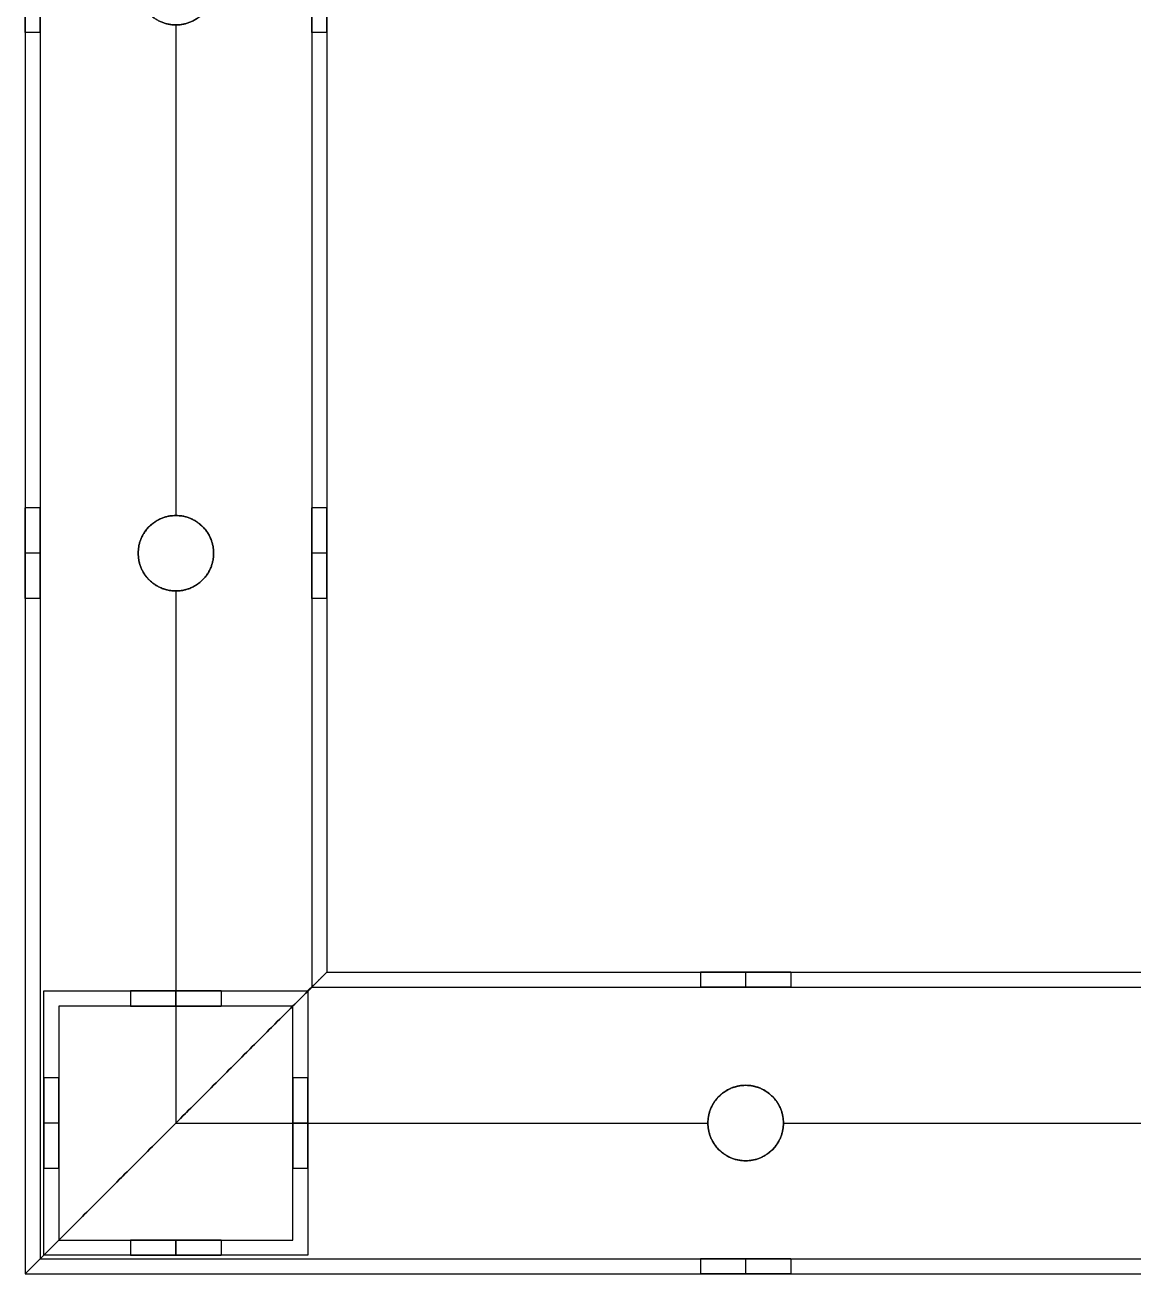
# Model space of a CAD drawing. Header units: millimetres. Extents: x 1279 to 9834, y -699 to 998.
# Drawn here: x 8518.4 to 8665.2, y -604.7 to -439.2 of the extents above; entities that cross this region are included whole.
import ezdxf

# ---------------------------------------------------------------- set-up
doc = ezdxf.new("R2010")
doc.units = ezdxf.units.MM
doc.header["$MEASUREMENT"] = 0
doc.layers.add('staal', color=7, linetype='Continuous', true_color=0x4c4c4c)

msp = doc.modelspace()

# ---------------------------------------------------------------- linework, layer by layer
at = {"layer": 'staal'}
for p, q in [((8520.39, -440.15, 2333.36), (8518.39, -440.15, 2333.36)), ((8558.39, -440.15, 2333.36), (8556.39, -440.15, 2333.36)), ((8520.39, -503.15, 2333.36), (8518.39, -503.15, 2333.36)), ((8538.39, -504.15, 2351.36), (8538.39, -504.15, 2353.36)), ((8538.39, -504.15, 2313.36), (8538.39, -504.15, 2315.36)), ((8558.39, -503.15, 2333.36), (8556.39, -503.15, 2333.36)), ((8520.39, -509.15, 2327.36), (8518.39, -509.15, 2327.36)), ((8520.39, -509.15, 2339.36), (8518.39, -509.15, 2339.36)), ((8533.39, -509.15, 2351.36), (8533.39, -509.15, 2353.36)), ((8533.39, -509.15, 2313.36), (8533.39, -509.15, 2315.36)), ((8543.39, -509.15, 2313.36), (8543.39, -509.15, 2315.36)), ((8543.39, -509.15, 2351.36), (8543.39, -509.15, 2353.36)), ((8558.39, -509.15, 2327.36), (8556.39, -509.15, 2327.36)), ((8558.39, -509.15, 2339.36), (8556.39, -509.15, 2339.36)), ((8538.39, -514.15, 2351.36), (8538.39, -514.15, 2353.36)), ((8538.39, -514.15, 2313.36), (8538.39, -514.15, 2315.36)), ((8520.39, -515.15, 2333.36), (8518.39, -515.15, 2333.36)), ((8558.39, -515.15, 2333.36), (8556.39, -515.15, 2333.36)), ((8518.39, -604.65, 2313.36), (8558.39, -564.65, 2313.36)), ((8558.39, -564.65, 2338.36), (8556.39, -566.65, 2338.36)), ((8607.89, -564.65, 2333.36), (8607.89, -566.65, 2333.36)), ((8613.89, -564.65, 2339.36), (8613.89, -566.65, 2339.36)), ((8613.89, -564.65, 2327.36), (8613.89, -566.65, 2327.36)), ((8619.89, -564.65, 2333.36), (8619.89, -566.65, 2333.36)), ((8532.39, -567.15, 2922.04), (8532.39, -569.15, 2922.04)), ((8532.39, -567.15, 2847.04), (8532.39, -569.15, 2847.04)), ((8532.39, -567.15, 1471.99), (8532.39, -569.15, 1471.99)), ((8532.39, -567.15, 1546.99), (8532.39, -569.15, 1546.99)), ((8538.39, -569.15, 2791.54), (8538.39, -567.15, 2791.54)), ((8538.39, -569.15, 2959.54), (8538.39, -567.15, 2959.54)), ((8538.39, -567.15, 2928.04), (8538.39, -569.15, 2928.04)), ((8538.39, -567.15, 2916.04), (8538.39, -569.15, 2916.04)), ((8538.39, -567.15, 2853.04), (8538.39, -569.15, 2853.04)), ((8538.39, -567.15, 2841.04), (8538.39, -569.15, 2841.04)), ((8538.39, -569.15, 1602.49), (8538.39, -567.15, 1602.49)), ((8538.39, -569.15, 1434.49), (8538.39, -567.15, 1434.49)), ((8538.39, -567.15, 1465.99), (8538.39, -569.15, 1465.99)), ((8538.39, -567.15, 1477.99), (8538.39, -569.15, 1477.99)), ((8538.39, -567.15, 1540.99), (8538.39, -569.15, 1540.99)), ((8538.39, -567.15, 1552.99), (8538.39, -569.15, 1552.99)), ((8544.39, -567.15, 2922.04), (8544.39, -569.15, 2922.04)), ((8544.39, -567.15, 2847.04), (8544.39, -569.15, 2847.04)), ((8544.39, -567.15, 1471.99), (8544.39, -569.15, 1471.99)), ((8544.39, -567.15, 1546.99), (8544.39, -569.15, 1546.99)), ((8522.89, -578.65, 2847.04), (8520.89, -578.65, 2847.04)), ((8522.89, -578.65, 2922.04), (8520.89, -578.65, 2922.04)), ((8522.89, -578.65, 1546.99), (8520.89, -578.65, 1546.99)), ((8522.89, -578.65, 1471.99), (8520.89, -578.65, 1471.99)), ((8555.89, -578.65, 2847.04), (8553.89, -578.65, 2847.04)), ((8555.89, -578.65, 2922.04), (8553.89, -578.65, 2922.04)), ((8555.89, -578.65, 1546.99), (8553.89, -578.65, 1546.99)), ((8555.89, -578.65, 1471.99), (8553.89, -578.65, 1471.99)), ((8613.89, -579.65, 2313.36), (8613.89, -579.65, 2315.36)), ((8613.89, -579.65, 2351.36), (8613.89, -579.65, 2353.36)), ((8522.89, -584.65, 2791.54), (8520.89, -584.65, 2791.54)), ((8522.89, -584.65, 2959.54), (8520.89, -584.65, 2959.54)), ((8522.89, -584.65, 2853.04), (8520.89, -584.65, 2853.04)), ((8522.89, -584.65, 2841.04), (8520.89, -584.65, 2841.04)), ((8522.89, -584.65, 2928.04), (8520.89, -584.65, 2928.04)), ((8522.89, -584.65, 2916.04), (8520.89, -584.65, 2916.04)), ((8522.89, -584.65, 1602.49), (8520.89, -584.65, 1602.49)), ((8522.89, -584.65, 1434.49), (8520.89, -584.65, 1434.49)), ((8522.89, -584.65, 1540.99), (8520.89, -584.65, 1540.99)), ((8522.89, -584.65, 1552.99), (8520.89, -584.65, 1552.99)), ((8522.89, -584.65, 1465.99), (8520.89, -584.65, 1465.99)), ((8522.89, -584.65, 1477.99), (8520.89, -584.65, 1477.99)), ((8555.89, -584.65, 2791.54), (8553.89, -584.65, 2791.54)), ((8555.89, -584.65, 2959.54), (8553.89, -584.65, 2959.54)), ((8555.89, -584.65, 2853.04), (8553.89, -584.65, 2853.04)), ((8555.89, -584.65, 2841.04), (8553.89, -584.65, 2841.04)), ((8555.89, -584.65, 2928.04), (8553.89, -584.65, 2928.04)), ((8555.89, -584.65, 2916.04), (8553.89, -584.65, 2916.04)), ((8555.89, -584.65, 1602.49), (8553.89, -584.65, 1602.49)), ((8555.89, -584.65, 1434.49), (8553.89, -584.65, 1434.49)), ((8555.89, -584.65, 1540.99), (8553.89, -584.65, 1540.99)), ((8555.89, -584.65, 1552.99), (8553.89, -584.65, 1552.99)), ((8555.89, -584.65, 1465.99), (8553.89, -584.65, 1465.99)), ((8555.89, -584.65, 1477.99), (8553.89, -584.65, 1477.99)), ((8608.89, -584.65, 2351.36), (8608.89, -584.65, 2353.36)), ((8608.89, -584.65, 2313.36), (8608.89, -584.65, 2315.36)), ((8618.89, -584.65, 2351.36), (8618.89, -584.65, 2353.36)), ((8618.89, -584.65, 2313.36), (8618.89, -584.65, 2315.36)), ((8522.89, -590.65, 2847.04), (8520.89, -590.65, 2847.04)), ((8522.89, -590.65, 2922.04), (8520.89, -590.65, 2922.04)), ((8522.89, -590.65, 1546.99), (8520.89, -590.65, 1546.99)), ((8522.89, -590.65, 1471.99), (8520.89, -590.65, 1471.99)), ((8555.89, -590.65, 2847.04), (8553.89, -590.65, 2847.04)), ((8555.89, -590.65, 2922.04), (8553.89, -590.65, 2922.04)), ((8555.89, -590.65, 1546.99), (8553.89, -590.65, 1546.99)), ((8555.89, -590.65, 1471.99), (8553.89, -590.65, 1471.99)), ((8613.89, -589.65, 2351.36), (8613.89, -589.65, 2353.36)), ((8613.89, -589.65, 2313.36), (8613.89, -589.65, 2315.36)), ((8532.39, -600.15, 2922.04), (8532.39, -602.15, 2922.04)), ((8532.39, -600.15, 2847.04), (8532.39, -602.15, 2847.04)), ((8532.39, -600.15, 1471.99), (8532.39, -602.15, 1471.99)), ((8532.39, -600.15, 1546.99), (8532.39, -602.15, 1546.99)), ((8538.39, -602.15, 2791.54), (8538.39, -600.15, 2791.54)), ((8538.39, -602.15, 2959.54), (8538.39, -600.15, 2959.54)), ((8538.39, -600.15, 2928.04), (8538.39, -602.15, 2928.04)), ((8538.39, -600.15, 2916.04), (8538.39, -602.15, 2916.04)), ((8538.39, -600.15, 2853.04), (8538.39, -602.15, 2853.04)), ((8538.39, -600.15, 2841.04), (8538.39, -602.15, 2841.04)), ((8538.39, -602.15, 1602.49), (8538.39, -600.15, 1602.49)), ((8538.39, -602.15, 1434.49), (8538.39, -600.15, 1434.49)), ((8538.39, -600.15, 1465.99), (8538.39, -602.15, 1465.99)), ((8538.39, -600.15, 1477.99), (8538.39, -602.15, 1477.99)), ((8538.39, -600.15, 1540.99), (8538.39, -602.15, 1540.99)), ((8538.39, -600.15, 1552.99), (8538.39, -602.15, 1552.99)), ((8544.39, -600.15, 2922.04), (8544.39, -602.15, 2922.04)), ((8544.39, -600.15, 2847.04), (8544.39, -602.15, 2847.04)), ((8544.39, -600.15, 1471.99), (8544.39, -602.15, 1471.99)), ((8544.39, -600.15, 1546.99), (8544.39, -602.15, 1546.99)), ((8520.39, -602.65, 2338.36), (8518.39, -604.65, 2338.36)), ((8607.89, -602.65, 2333.36), (8607.89, -604.65, 2333.36)), ((8613.89, -602.65, 2339.36), (8613.89, -604.65, 2339.36)), ((8613.89, -602.65, 2327.36), (8613.89, -604.65, 2327.36)), ((8619.89, -602.65, 2333.36), (8619.89, -604.65, 2333.36))]:
    msp.add_line(p, q, dxfattribs=at)
for centre in [(8538.39, -509.15, 2313.36), (8538.39, -509.15, 2352.36), (8538.39, -509.15, 2314.36), (8613.89, -584.65, 2313.36), (8613.89, -584.65, 2352.36), (8613.89, -584.65, 2314.36)]:
    msp.add_circle(centre, 5, dxfattribs=at)
for points in [[(8518.39, 711.35, 2313.36), (8518.39, 53.35, 2313.36), (8518.39, -604.65, 2313.36)], [(8518.39, 711.35, 2353.36), (8518.39, 53.35, 2353.36), (8518.39, -604.65, 2353.36)], [(8520.39, 709.35, 2351.36), (8520.39, 53.35, 2351.36), (8520.39, -602.65, 2351.36)], [(8520.39, 709.35, 2315.36), (8520.39, 53.35, 2315.36), (8520.39, -602.65, 2315.36)], [(8556.39, 673.35, 2351.36), (8556.39, 53.35, 2351.36), (8556.39, -566.65, 2351.36)], [(8556.39, 673.35, 2315.36), (8556.39, 53.35, 2315.36), (8556.39, -566.65, 2315.36)], [(8558.39, 671.35, 2313.36), (8558.39, 53.35, 2313.36), (8558.39, -564.65, 2313.36)], [(8558.39, 671.35, 2353.36), (8558.39, 53.35, 2353.36), (8558.39, -564.65, 2353.36)], [(8518.39, -440.15, 2333.36), (8518.39, -471.65, 2333.36), (8518.39, -503.15, 2333.36)], [(8520.39, -440.15, 2333.36), (8520.39, -471.65, 2333.36), (8520.39, -503.15, 2333.36)], [(8538.39, -439.15, 2353.36), (8538.39, -471.65, 2353.36), (8538.39, -504.15, 2353.36)], [(8538.39, -439.15, 2351.36), (8538.39, -471.65, 2351.36), (8538.39, -504.15, 2351.36)], [(8538.39, -439.15, 2315.36), (8538.39, -471.65, 2315.36), (8538.39, -504.15, 2315.36)], [(8538.39, -439.15, 2313.36), (8538.39, -471.65, 2313.36), (8538.39, -504.15, 2313.36)], [(8556.39, -440.15, 2333.36), (8556.39, -471.65, 2333.36), (8556.39, -503.15, 2333.36)], [(8558.39, -440.15, 2333.36), (8558.39, -471.65, 2333.36), (8558.39, -503.15, 2333.36)], [(8538.39, -514.15, 2353.36), (8538.39, -549.4, 2353.36), (8538.39, -584.65, 2353.36)], [(8538.39, -514.15, 2351.36), (8538.39, -549.4, 2351.36), (8538.39, -584.65, 2351.36)], [(8538.39, -514.15, 2315.36), (8538.39, -549.4, 2315.36), (8538.39, -584.65, 2315.36)], [(8538.39, -514.15, 2313.36), (8538.39, -549.4, 2313.36), (8538.39, -584.65, 2313.36)], [(8518.39, -515.15, 2333.36), (8518.39, -559.9, 2333.36), (8518.39, -604.65, 2333.36)], [(8520.39, -515.15, 2333.36), (8520.39, -558.9, 2333.36), (8520.39, -602.65, 2333.36)], [(8556.39, -515.15, 2333.36), (8556.39, -540.9, 2333.36), (8556.39, -566.65, 2333.36)], [(8558.39, -515.15, 2333.36), (8558.39, -539.9, 2333.36), (8558.39, -564.65, 2333.36)], [(8518.39, -604.65, 2353.36), (8538.39, -584.65, 2353.36), (8558.39, -564.65, 2353.36)], [(8518.39, -604.65, 2313.36), (8538.39, -584.65, 2313.36), (8558.39, -564.65, 2313.36)], [(8558.39, -564.65, 2353.36), (8538.39, -584.65, 2353.36), (8518.39, -604.65, 2353.36)], [(8556.39, -566.65, 2338.36), (8557.39, -565.65, 2338.36), (8558.39, -564.65, 2338.36)], [(8558.39, -564.65, 2313.36), (8558.39, -564.65, 2333.36), (8558.39, -564.65, 2353.36)], [(8558.39, -564.65, 2313.36), (8558.39, -564.65, 2333.36), (8558.39, -564.65, 2353.36)], [(8558.39, -564.65, 2313.36), (9176.39, -564.65, 2313.36), (9794.39, -564.65, 2313.36)], [(8558.39, -564.65, 2353.36), (9176.39, -564.65, 2353.36), (9794.39, -564.65, 2353.36)], [(8558.39, -564.65, 2333.36), (8583.14, -564.65, 2333.36), (8607.89, -564.65, 2333.36)], [(8619.89, -564.65, 2333.36), (8651.39, -564.65, 2333.36), (8682.89, -564.65, 2333.36)], [(8556.39, -566.65, 2351.36), (8538.39, -584.65, 2351.36), (8520.39, -602.65, 2351.36)], [(8520.39, -602.65, 2315.36), (8538.39, -584.65, 2315.36), (8556.39, -566.65, 2315.36)], [(8520.39, -602.65, 2351.36), (8538.39, -584.65, 2351.36), (8556.39, -566.65, 2351.36)], [(8556.39, -566.65, 2315.36), (8538.39, -584.65, 2315.36), (8520.39, -602.65, 2315.36)], [(8520.89, -602.15, 2791.54), (8520.89, -584.65, 2791.54), (8520.89, -567.15, 2791.54)], [(8520.89, -567.15, 2791.54), (8520.89, -567.15, 2875.54), (8520.89, -567.15, 2959.54)], [(8520.89, -602.15, 2959.54), (8520.89, -584.65, 2959.54), (8520.89, -567.15, 2959.54)], [(8520.89, -567.15, 2791.54), (8538.39, -567.15, 2791.54), (8555.89, -567.15, 2791.54)], [(8520.89, -567.15, 2959.54), (8538.39, -567.15, 2959.54), (8555.89, -567.15, 2959.54)], [(8520.89, -602.15, 2875.54), (8520.89, -584.65, 2875.54), (8520.89, -567.15, 2875.54)], [(8520.89, -567.15, 2875.54), (8538.39, -567.15, 2875.54), (8555.89, -567.15, 2875.54)], [(8520.89, -602.15, 1602.49), (8520.89, -584.65, 1602.49), (8520.89, -567.15, 1602.49)], [(8520.89, -567.15, 1602.49), (8520.89, -567.15, 1518.49), (8520.89, -567.15, 1434.49)], [(8520.89, -602.15, 1434.49), (8520.89, -584.65, 1434.49), (8520.89, -567.15, 1434.49)], [(8520.89, -567.15, 1602.49), (8538.39, -567.15, 1602.49), (8555.89, -567.15, 1602.49)], [(8520.89, -567.15, 1434.49), (8538.39, -567.15, 1434.49), (8555.89, -567.15, 1434.49)], [(8520.89, -602.15, 1518.49), (8520.89, -584.65, 1518.49), (8520.89, -567.15, 1518.49)], [(8520.89, -567.15, 1518.49), (8538.39, -567.15, 1518.49), (8555.89, -567.15, 1518.49)], [(8538.39, -567.15, 2791.54), (8538.39, -567.15, 2816.29), (8538.39, -567.15, 2841.04)], [(8538.39, -567.15, 2853.04), (8538.39, -567.15, 2884.54), (8538.39, -567.15, 2916.04)], [(8538.39, -567.15, 2928.04), (8538.39, -567.15, 2943.79), (8538.39, -567.15, 2959.54)], [(8538.39, -567.15, 1602.49), (8538.39, -567.15, 1577.74), (8538.39, -567.15, 1552.99)], [(8538.39, -567.15, 1540.99), (8538.39, -567.15, 1509.49), (8538.39, -567.15, 1477.99)], [(8538.39, -567.15, 1465.99), (8538.39, -567.15, 1450.24), (8538.39, -567.15, 1434.49)], [(8555.89, -567.15, 2791.54), (8555.89, -567.15, 2875.54), (8555.89, -567.15, 2959.54)], [(8555.89, -567.15, 2791.54), (8555.89, -584.65, 2791.54), (8555.89, -602.15, 2791.54)], [(8555.89, -567.15, 2959.54), (8555.89, -584.65, 2959.54), (8555.89, -602.15, 2959.54)], [(8555.89, -567.15, 2875.54), (8555.89, -584.65, 2875.54), (8555.89, -602.15, 2875.54)], [(8555.89, -567.15, 1602.49), (8555.89, -567.15, 1518.49), (8555.89, -567.15, 1434.49)], [(8555.89, -567.15, 1602.49), (8555.89, -584.65, 1602.49), (8555.89, -602.15, 1602.49)], [(8555.89, -567.15, 1434.49), (8555.89, -584.65, 1434.49), (8555.89, -602.15, 1434.49)], [(8555.89, -567.15, 1518.49), (8555.89, -584.65, 1518.49), (8555.89, -602.15, 1518.49)], [(8556.39, -566.65, 2315.36), (8556.39, -566.65, 2333.36), (8556.39, -566.65, 2351.36)], [(8556.39, -566.65, 2351.36), (8556.39, -566.65, 2333.36), (8556.39, -566.65, 2315.36)], [(8556.39, -566.65, 2351.36), (9176.39, -566.65, 2351.36), (9796.39, -566.65, 2351.36)], [(8556.39, -566.65, 2315.36), (9176.39, -566.65, 2315.36), (9796.39, -566.65, 2315.36)], [(8556.39, -566.65, 2333.36), (8582.14, -566.65, 2333.36), (8607.89, -566.65, 2333.36)], [(8619.89, -566.65, 2333.36), (8651.39, -566.65, 2333.36), (8682.89, -566.65, 2333.36)], [(8553.89, -569.15, 2791.54), (8538.39, -569.15, 2791.54), (8522.89, -569.15, 2791.54)], [(8522.89, -569.15, 2791.54), (8522.89, -569.15, 2875.54), (8522.89, -569.15, 2959.54)], [(8553.89, -569.15, 2959.54), (8538.39, -569.15, 2959.54), (8522.89, -569.15, 2959.54)], [(8522.89, -569.15, 2791.54), (8522.89, -584.65, 2791.54), (8522.89, -600.15, 2791.54)], [(8522.89, -569.15, 2959.54), (8522.89, -584.65, 2959.54), (8522.89, -600.15, 2959.54)], [(8553.89, -569.15, 2875.54), (8538.39, -569.15, 2875.54), (8522.89, -569.15, 2875.54)], [(8522.89, -569.15, 2875.54), (8522.89, -584.65, 2875.54), (8522.89, -600.15, 2875.54)], [(8553.89, -569.15, 1602.49), (8538.39, -569.15, 1602.49), (8522.89, -569.15, 1602.49)], [(8522.89, -569.15, 1602.49), (8522.89, -569.15, 1518.49), (8522.89, -569.15, 1434.49)], [(8553.89, -569.15, 1434.49), (8538.39, -569.15, 1434.49), (8522.89, -569.15, 1434.49)], [(8522.89, -569.15, 1602.49), (8522.89, -584.65, 1602.49), (8522.89, -600.15, 1602.49)], [(8522.89, -569.15, 1434.49), (8522.89, -584.65, 1434.49), (8522.89, -600.15, 1434.49)], [(8553.89, -569.15, 1518.49), (8538.39, -569.15, 1518.49), (8522.89, -569.15, 1518.49)], [(8522.89, -569.15, 1518.49), (8522.89, -584.65, 1518.49), (8522.89, -600.15, 1518.49)], [(8538.39, -569.15, 2791.54), (8538.39, -569.15, 2816.29), (8538.39, -569.15, 2841.04)], [(8538.39, -569.15, 2853.04), (8538.39, -569.15, 2884.54), (8538.39, -569.15, 2916.04)], [(8538.39, -569.15, 2928.04), (8538.39, -569.15, 2943.79), (8538.39, -569.15, 2959.54)], [(8538.39, -569.15, 1602.49), (8538.39, -569.15, 1577.74), (8538.39, -569.15, 1552.99)], [(8538.39, -569.15, 1540.99), (8538.39, -569.15, 1509.49), (8538.39, -569.15, 1477.99)], [(8538.39, -569.15, 1465.99), (8538.39, -569.15, 1450.24), (8538.39, -569.15, 1434.49)], [(8553.89, -600.15, 2791.54), (8553.89, -584.65, 2791.54), (8553.89, -569.15, 2791.54)], [(8553.89, -569.15, 2791.54), (8553.89, -569.15, 2875.54), (8553.89, -569.15, 2959.54)], [(8553.89, -600.15, 2959.54), (8553.89, -584.65, 2959.54), (8553.89, -569.15, 2959.54)], [(8553.89, -600.15, 2875.54), (8553.89, -584.65, 2875.54), (8553.89, -569.15, 2875.54)], [(8553.89, -600.15, 1602.49), (8553.89, -584.65, 1602.49), (8553.89, -569.15, 1602.49)], [(8553.89, -569.15, 1602.49), (8553.89, -569.15, 1518.49), (8553.89, -569.15, 1434.49)], [(8553.89, -600.15, 1434.49), (8553.89, -584.65, 1434.49), (8553.89, -569.15, 1434.49)], [(8553.89, -600.15, 1518.49), (8553.89, -584.65, 1518.49), (8553.89, -569.15, 1518.49)], [(8520.89, -584.65, 2791.54), (8520.89, -584.65, 2816.29), (8520.89, -584.65, 2841.04)], [(8520.89, -584.65, 2853.04), (8520.89, -584.65, 2884.54), (8520.89, -584.65, 2916.04)], [(8520.89, -584.65, 2928.04), (8520.89, -584.65, 2943.79), (8520.89, -584.65, 2959.54)], [(8520.89, -584.65, 1602.49), (8520.89, -584.65, 1577.74), (8520.89, -584.65, 1552.99)], [(8520.89, -584.65, 1540.99), (8520.89, -584.65, 1509.49), (8520.89, -584.65, 1477.99)], [(8520.89, -584.65, 1465.99), (8520.89, -584.65, 1450.24), (8520.89, -584.65, 1434.49)], [(8522.89, -584.65, 2791.54), (8522.89, -584.65, 2816.29), (8522.89, -584.65, 2841.04)], [(8522.89, -584.65, 2853.04), (8522.89, -584.65, 2884.54), (8522.89, -584.65, 2916.04)], [(8522.89, -584.65, 2928.04), (8522.89, -584.65, 2943.79), (8522.89, -584.65, 2959.54)], [(8522.89, -584.65, 1602.49), (8522.89, -584.65, 1577.74), (8522.89, -584.65, 1552.99)], [(8522.89, -584.65, 1540.99), (8522.89, -584.65, 1509.49), (8522.89, -584.65, 1477.99)], [(8522.89, -584.65, 1465.99), (8522.89, -584.65, 1450.24), (8522.89, -584.65, 1434.49)], [(8538.23, -584.81, 2353.36), (8538.23, -584.81, 2352.36), (8538.23, -584.81, 2351.36)], [(8538.23, -584.81, 2315.36), (8538.23, -584.81, 2314.36), (8538.23, -584.81, 2313.36)], [(8538.39, -584.65, 2353.36), (8573.64, -584.65, 2353.36), (8608.89, -584.65, 2353.36)], [(8538.39, -584.65, 2351.36), (8573.64, -584.65, 2351.36), (8608.89, -584.65, 2351.36)], [(8538.39, -584.65, 2315.36), (8573.64, -584.65, 2315.36), (8608.89, -584.65, 2315.36)], [(8538.39, -584.65, 2313.36), (8573.64, -584.65, 2313.36), (8608.89, -584.65, 2313.36)], [(8538.39, -584.65, 2313.36), (8538.39, -584.65, 2314.36), (8538.39, -584.65, 2315.36)], [(8538.39, -584.65, 2351.36), (8538.39, -584.65, 2352.36), (8538.39, -584.65, 2353.36)], [(8553.89, -584.65, 2791.54), (8553.89, -584.65, 2816.29), (8553.89, -584.65, 2841.04)], [(8553.89, -584.65, 2853.04), (8553.89, -584.65, 2884.54), (8553.89, -584.65, 2916.04)], [(8553.89, -584.65, 2928.04), (8553.89, -584.65, 2943.79), (8553.89, -584.65, 2959.54)], [(8553.89, -584.65, 1602.49), (8553.89, -584.65, 1577.74), (8553.89, -584.65, 1552.99)], [(8553.89, -584.65, 1540.99), (8553.89, -584.65, 1509.49), (8553.89, -584.65, 1477.99)], [(8553.89, -584.65, 1465.99), (8553.89, -584.65, 1450.24), (8553.89, -584.65, 1434.49)], [(8555.89, -584.65, 2791.54), (8555.89, -584.65, 2816.29), (8555.89, -584.65, 2841.04)], [(8555.89, -584.65, 2853.04), (8555.89, -584.65, 2884.54), (8555.89, -584.65, 2916.04)], [(8555.89, -584.65, 2928.04), (8555.89, -584.65, 2943.79), (8555.89, -584.65, 2959.54)], [(8555.89, -584.65, 1602.49), (8555.89, -584.65, 1577.74), (8555.89, -584.65, 1552.99)], [(8555.89, -584.65, 1540.99), (8555.89, -584.65, 1509.49), (8555.89, -584.65, 1477.99)], [(8555.89, -584.65, 1465.99), (8555.89, -584.65, 1450.24), (8555.89, -584.65, 1434.49)], [(8618.89, -584.65, 2353.36), (8651.39, -584.65, 2353.36), (8683.89, -584.65, 2353.36)], [(8618.89, -584.65, 2351.36), (8651.39, -584.65, 2351.36), (8683.89, -584.65, 2351.36)], [(8618.89, -584.65, 2315.36), (8651.39, -584.65, 2315.36), (8683.89, -584.65, 2315.36)], [(8618.89, -584.65, 2313.36), (8651.39, -584.65, 2313.36), (8683.89, -584.65, 2313.36)], [(8522.89, -600.15, 2791.54), (8522.89, -600.15, 2875.54), (8522.89, -600.15, 2959.54)], [(8522.89, -600.15, 2791.54), (8538.39, -600.15, 2791.54), (8553.89, -600.15, 2791.54)], [(8522.89, -600.15, 2959.54), (8538.39, -600.15, 2959.54), (8553.89, -600.15, 2959.54)], [(8522.89, -600.15, 2875.54), (8538.39, -600.15, 2875.54), (8553.89, -600.15, 2875.54)], [(8522.89, -600.15, 1602.49), (8522.89, -600.15, 1518.49), (8522.89, -600.15, 1434.49)], [(8522.89, -600.15, 1602.49), (8538.39, -600.15, 1602.49), (8553.89, -600.15, 1602.49)], [(8522.89, -600.15, 1434.49), (8538.39, -600.15, 1434.49), (8553.89, -600.15, 1434.49)], [(8522.89, -600.15, 1518.49), (8538.39, -600.15, 1518.49), (8553.89, -600.15, 1518.49)], [(8538.39, -600.15, 2791.54), (8538.39, -600.15, 2816.29), (8538.39, -600.15, 2841.04)], [(8538.39, -600.15, 2853.04), (8538.39, -600.15, 2884.54), (8538.39, -600.15, 2916.04)], [(8538.39, -600.15, 2928.04), (8538.39, -600.15, 2943.79), (8538.39, -600.15, 2959.54)], [(8538.39, -600.15, 1602.49), (8538.39, -600.15, 1577.74), (8538.39, -600.15, 1552.99)], [(8538.39, -600.15, 1540.99), (8538.39, -600.15, 1509.49), (8538.39, -600.15, 1477.99)], [(8538.39, -600.15, 1465.99), (8538.39, -600.15, 1450.24), (8538.39, -600.15, 1434.49)], [(8553.89, -600.15, 2791.54), (8553.89, -600.15, 2875.54), (8553.89, -600.15, 2959.54)], [(8553.89, -600.15, 1602.49), (8553.89, -600.15, 1518.49), (8553.89, -600.15, 1434.49)], [(8555.89, -602.15, 2791.54), (8538.39, -602.15, 2791.54), (8520.89, -602.15, 2791.54)], [(8520.89, -602.15, 2791.54), (8520.89, -602.15, 2875.54), (8520.89, -602.15, 2959.54)], [(8555.89, -602.15, 2959.54), (8538.39, -602.15, 2959.54), (8520.89, -602.15, 2959.54)], [(8555.89, -602.15, 2875.54), (8538.39, -602.15, 2875.54), (8520.89, -602.15, 2875.54)], [(8555.89, -602.15, 1602.49), (8538.39, -602.15, 1602.49), (8520.89, -602.15, 1602.49)], [(8520.89, -602.15, 1602.49), (8520.89, -602.15, 1518.49), (8520.89, -602.15, 1434.49)], [(8555.89, -602.15, 1434.49), (8538.39, -602.15, 1434.49), (8520.89, -602.15, 1434.49)], [(8555.89, -602.15, 1518.49), (8538.39, -602.15, 1518.49), (8520.89, -602.15, 1518.49)], [(8538.39, -602.15, 2791.54), (8538.39, -602.15, 2816.29), (8538.39, -602.15, 2841.04)], [(8538.39, -602.15, 2853.04), (8538.39, -602.15, 2884.54), (8538.39, -602.15, 2916.04)], [(8538.39, -602.15, 2928.04), (8538.39, -602.15, 2943.79), (8538.39, -602.15, 2959.54)], [(8538.39, -602.15, 1602.49), (8538.39, -602.15, 1577.74), (8538.39, -602.15, 1552.99)], [(8538.39, -602.15, 1540.99), (8538.39, -602.15, 1509.49), (8538.39, -602.15, 1477.99)], [(8538.39, -602.15, 1465.99), (8538.39, -602.15, 1450.24), (8538.39, -602.15, 1434.49)], [(8555.89, -602.15, 2791.54), (8555.89, -602.15, 2875.54), (8555.89, -602.15, 2959.54)], [(8555.89, -602.15, 1602.49), (8555.89, -602.15, 1518.49), (8555.89, -602.15, 1434.49)], [(8518.39, -604.65, 2338.36), (8519.39, -603.65, 2338.36), (8520.39, -602.65, 2338.36)], [(8520.39, -602.65, 2351.36), (8520.39, -602.65, 2333.36), (8520.39, -602.65, 2315.36)], [(8520.39, -602.65, 2315.36), (8520.39, -602.65, 2333.36), (8520.39, -602.65, 2351.36)], [(8520.39, -602.65, 2351.36), (9176.39, -602.65, 2351.36), (9832.39, -602.65, 2351.36)], [(8520.39, -602.65, 2315.36), (9176.39, -602.65, 2315.36), (9832.39, -602.65, 2315.36)], [(8520.39, -602.65, 2333.36), (8564.14, -602.65, 2333.36), (8607.89, -602.65, 2333.36)], [(8619.89, -602.65, 2333.36), (8651.39, -602.65, 2333.36), (8682.89, -602.65, 2333.36)], [(8518.39, -604.65, 2313.36), (8518.39, -604.65, 2333.36), (8518.39, -604.65, 2353.36)], [(8518.39, -604.65, 2313.36), (9176.39, -604.65, 2313.36), (9834.39, -604.65, 2313.36)], [(8518.39, -604.65, 2353.36), (9176.39, -604.65, 2353.36), (9834.39, -604.65, 2353.36)], [(8518.39, -604.65, 2313.36), (8518.39, -604.65, 2333.36), (8518.39, -604.65, 2353.36)], [(8518.39, -604.65, 2333.36), (8563.14, -604.65, 2333.36), (8607.89, -604.65, 2333.36)], [(8619.89, -604.65, 2333.36), (8651.39, -604.65, 2333.36), (8682.89, -604.65, 2333.36)]]:
    msp.add_open_spline(points, degree=2, dxfattribs=at)
for points, knots in [([(8518.39, -434.15, 2327.36), (8518.39, -428.15, 2327.36), (8518.39, -428.15, 2333.36), (8518.39, -428.15, 2339.36), (8518.39, -434.15, 2339.36), (8518.39, -440.15, 2339.36), (8518.39, -440.15, 2333.36), (8518.39, -440.15, 2327.36), (8518.39, -434.15, 2327.36)], [0, 0, 0, 7.853982, 7.853982, 15.707963, 15.707963, 23.561945, 23.561945, 31.415927, 31.415927, 31.415927]), ([(8520.39, -434.15, 2327.36), (8520.39, -440.15, 2327.36), (8520.39, -440.15, 2333.36), (8520.39, -440.15, 2339.36), (8520.39, -434.15, 2339.36), (8520.39, -428.15, 2339.36), (8520.39, -428.15, 2333.36), (8520.39, -428.15, 2327.36), (8520.39, -434.15, 2327.36)], [-31.415927, -31.415927, -31.415927, -23.561945, -23.561945, -15.707963, -15.707963, -7.853982, -7.853982, 0, 0, 0]), ([(8556.39, -434.15, 2327.36), (8556.39, -428.15, 2327.36), (8556.39, -428.15, 2333.36), (8556.39, -428.15, 2339.36), (8556.39, -434.15, 2339.36), (8556.39, -440.15, 2339.36), (8556.39, -440.15, 2333.36), (8556.39, -440.15, 2327.36), (8556.39, -434.15, 2327.36)], [0, 0, 0, 7.853982, 7.853982, 15.707963, 15.707963, 23.561945, 23.561945, 31.415927, 31.415927, 31.415927]), ([(8558.39, -434.15, 2327.36), (8558.39, -440.15, 2327.36), (8558.39, -440.15, 2333.36), (8558.39, -440.15, 2339.36), (8558.39, -434.15, 2339.36), (8558.39, -428.15, 2339.36), (8558.39, -428.15, 2333.36), (8558.39, -428.15, 2327.36), (8558.39, -434.15, 2327.36)], [-31.415927, -31.415927, -31.415927, -23.561945, -23.561945, -15.707963, -15.707963, -7.853982, -7.853982, 0, 0, 0]), ([(8543.39, -434.15, 2353.36), (8543.39, -439.15, 2353.36), (8538.39, -439.15, 2353.36), (8533.39, -439.15, 2353.36), (8533.39, -434.15, 2353.36), (8533.39, -429.15, 2353.36), (8538.39, -429.15, 2353.36), (8543.39, -429.15, 2353.36), (8543.39, -434.15, 2353.36)], [-31.415927, -31.415927, -31.415927, -23.561945, -23.561945, -15.707963, -15.707963, -7.853982, -7.853982, 0, 0, 0]), ([(8543.39, -434.15, 2351.36), (8543.39, -429.15, 2351.36), (8538.39, -429.15, 2351.36), (8533.39, -429.15, 2351.36), (8533.39, -434.15, 2351.36), (8533.39, -439.15, 2351.36), (8538.39, -439.15, 2351.36), (8543.39, -439.15, 2351.36), (8543.39, -434.15, 2351.36)], [0, 0, 0, 7.853982, 7.853982, 15.707963, 15.707963, 23.561945, 23.561945, 31.415927, 31.415927, 31.415927]), ([(8543.39, -434.15, 2315.36), (8543.39, -439.15, 2315.36), (8538.39, -439.15, 2315.36), (8533.39, -439.15, 2315.36), (8533.39, -434.15, 2315.36), (8533.39, -429.15, 2315.36), (8538.39, -429.15, 2315.36), (8543.39, -429.15, 2315.36), (8543.39, -434.15, 2315.36)], [-31.415927, -31.415927, -31.415927, -23.561945, -23.561945, -15.707963, -15.707963, -7.853982, -7.853982, 0, 0, 0]), ([(8518.39, -509.15, 2327.36), (8518.39, -503.15, 2327.36), (8518.39, -503.15, 2333.36), (8518.39, -503.15, 2339.36), (8518.39, -509.15, 2339.36), (8518.39, -515.15, 2339.36), (8518.39, -515.15, 2333.36), (8518.39, -515.15, 2327.36), (8518.39, -509.15, 2327.36)], [0, 0, 0, 7.853982, 7.853982, 15.707963, 15.707963, 23.561945, 23.561945, 31.415927, 31.415927, 31.415927]), ([(8520.39, -509.15, 2327.36), (8520.39, -515.15, 2327.36), (8520.39, -515.15, 2333.36), (8520.39, -515.15, 2339.36), (8520.39, -509.15, 2339.36), (8520.39, -503.15, 2339.36), (8520.39, -503.15, 2333.36), (8520.39, -503.15, 2327.36), (8520.39, -509.15, 2327.36)], [-31.415927, -31.415927, -31.415927, -23.561945, -23.561945, -15.707963, -15.707963, -7.853982, -7.853982, 0, 0, 0]), ([(8543.39, -509.15, 2353.36), (8543.39, -514.15, 2353.36), (8538.39, -514.15, 2353.36), (8533.39, -514.15, 2353.36), (8533.39, -509.15, 2353.36), (8533.39, -504.15, 2353.36), (8538.39, -504.15, 2353.36), (8543.39, -504.15, 2353.36), (8543.39, -509.15, 2353.36)], [-31.415927, -31.415927, -31.415927, -23.561945, -23.561945, -15.707963, -15.707963, -7.853982, -7.853982, 0, 0, 0]), ([(8543.39, -509.15, 2351.36), (8543.39, -504.15, 2351.36), (8538.39, -504.15, 2351.36), (8533.39, -504.15, 2351.36), (8533.39, -509.15, 2351.36), (8533.39, -514.15, 2351.36), (8538.39, -514.15, 2351.36), (8543.39, -514.15, 2351.36), (8543.39, -509.15, 2351.36)], [0, 0, 0, 7.853982, 7.853982, 15.707963, 15.707963, 23.561945, 23.561945, 31.415927, 31.415927, 31.415927]), ([(8543.39, -509.15, 2315.36), (8543.39, -514.15, 2315.36), (8538.39, -514.15, 2315.36), (8533.39, -514.15, 2315.36), (8533.39, -509.15, 2315.36), (8533.39, -504.15, 2315.36), (8538.39, -504.15, 2315.36), (8543.39, -504.15, 2315.36), (8543.39, -509.15, 2315.36)], [-31.415927, -31.415927, -31.415927, -23.561945, -23.561945, -15.707963, -15.707963, -7.853982, -7.853982, 0, 0, 0]), ([(8556.39, -509.15, 2327.36), (8556.39, -503.15, 2327.36), (8556.39, -503.15, 2333.36), (8556.39, -503.15, 2339.36), (8556.39, -509.15, 2339.36), (8556.39, -515.15, 2339.36), (8556.39, -515.15, 2333.36), (8556.39, -515.15, 2327.36), (8556.39, -509.15, 2327.36)], [0, 0, 0, 7.853982, 7.853982, 15.707963, 15.707963, 23.561945, 23.561945, 31.415927, 31.415927, 31.415927]), ([(8558.39, -509.15, 2327.36), (8558.39, -515.15, 2327.36), (8558.39, -515.15, 2333.36), (8558.39, -515.15, 2339.36), (8558.39, -509.15, 2339.36), (8558.39, -503.15, 2339.36), (8558.39, -503.15, 2333.36), (8558.39, -503.15, 2327.36), (8558.39, -509.15, 2327.36)], [-31.415927, -31.415927, -31.415927, -23.561945, -23.561945, -15.707963, -15.707963, -7.853982, -7.853982, 0, 0, 0]), ([(8613.89, -564.65, 2339.36), (8607.89, -564.65, 2339.36), (8607.89, -564.65, 2333.36), (8607.89, -564.65, 2327.36), (8613.89, -564.65, 2327.36), (8619.89, -564.65, 2327.36), (8619.89, -564.65, 2333.36), (8619.89, -564.65, 2339.36), (8613.89, -564.65, 2339.36)], [0, 0, 0, 7.853982, 7.853982, 15.707963, 15.707963, 23.561945, 23.561945, 31.415927, 31.415927, 31.415927]), ([(8532.39, -567.15, 2922.04), (8532.39, -567.15, 2928.04), (8538.39, -567.15, 2928.04), (8544.39, -567.15, 2928.04), (8544.39, -567.15, 2922.04), (8544.39, -567.15, 2916.04), (8538.39, -567.15, 2916.04), (8532.39, -567.15, 2916.04), (8532.39, -567.15, 2922.04)], [0, 0, 0, 7.853982, 7.853982, 15.707963, 15.707963, 23.561945, 23.561945, 31.415927, 31.415927, 31.415927]), ([(8532.39, -567.15, 2847.04), (8532.39, -567.15, 2853.04), (8538.39, -567.15, 2853.04), (8544.39, -567.15, 2853.04), (8544.39, -567.15, 2847.04), (8544.39, -567.15, 2841.04), (8538.39, -567.15, 2841.04), (8532.39, -567.15, 2841.04), (8532.39, -567.15, 2847.04)], [0, 0, 0, 7.853982, 7.853982, 15.707963, 15.707963, 23.561945, 23.561945, 31.415927, 31.415927, 31.415927]), ([(8532.39, -567.15, 1471.99), (8532.39, -567.15, 1465.99), (8538.39, -567.15, 1465.99), (8544.39, -567.15, 1465.99), (8544.39, -567.15, 1471.99), (8544.39, -567.15, 1477.99), (8538.39, -567.15, 1477.99), (8532.39, -567.15, 1477.99), (8532.39, -567.15, 1471.99)], [0, 0, 0, 7.853982, 7.853982, 15.707963, 15.707963, 23.561945, 23.561945, 31.415927, 31.415927, 31.415927]), ([(8532.39, -567.15, 1546.99), (8532.39, -567.15, 1540.99), (8538.39, -567.15, 1540.99), (8544.39, -567.15, 1540.99), (8544.39, -567.15, 1546.99), (8544.39, -567.15, 1552.99), (8538.39, -567.15, 1552.99), (8532.39, -567.15, 1552.99), (8532.39, -567.15, 1546.99)], [0, 0, 0, 7.853982, 7.853982, 15.707963, 15.707963, 23.561945, 23.561945, 31.415927, 31.415927, 31.415927]), ([(8613.89, -566.65, 2339.36), (8619.89, -566.65, 2339.36), (8619.89, -566.65, 2333.36), (8619.89, -566.65, 2327.36), (8613.89, -566.65, 2327.36), (8607.89, -566.65, 2327.36), (8607.89, -566.65, 2333.36), (8607.89, -566.65, 2339.36), (8613.89, -566.65, 2339.36)], [-31.415927, -31.415927, -31.415927, -23.561945, -23.561945, -15.707963, -15.707963, -7.853982, -7.853982, 0, 0, 0]), ([(8532.39, -569.15, 2922.04), (8532.39, -569.15, 2916.04), (8538.39, -569.15, 2916.04), (8544.39, -569.15, 2916.04), (8544.39, -569.15, 2922.04), (8544.39, -569.15, 2928.04), (8538.39, -569.15, 2928.04), (8532.39, -569.15, 2928.04), (8532.39, -569.15, 2922.04)], [-31.415927, -31.415927, -31.415927, -23.561945, -23.561945, -15.707963, -15.707963, -7.853982, -7.853982, 0, 0, 0]), ([(8532.39, -569.15, 2847.04), (8532.39, -569.15, 2841.04), (8538.39, -569.15, 2841.04), (8544.39, -569.15, 2841.04), (8544.39, -569.15, 2847.04), (8544.39, -569.15, 2853.04), (8538.39, -569.15, 2853.04), (8532.39, -569.15, 2853.04), (8532.39, -569.15, 2847.04)], [-31.415927, -31.415927, -31.415927, -23.561945, -23.561945, -15.707963, -15.707963, -7.853982, -7.853982, 0, 0, 0]), ([(8532.39, -569.15, 1471.99), (8532.39, -569.15, 1477.99), (8538.39, -569.15, 1477.99), (8544.39, -569.15, 1477.99), (8544.39, -569.15, 1471.99), (8544.39, -569.15, 1465.99), (8538.39, -569.15, 1465.99), (8532.39, -569.15, 1465.99), (8532.39, -569.15, 1471.99)], [-31.415927, -31.415927, -31.415927, -23.561945, -23.561945, -15.707963, -15.707963, -7.853982, -7.853982, 0, 0, 0]), ([(8532.39, -569.15, 1546.99), (8532.39, -569.15, 1552.99), (8538.39, -569.15, 1552.99), (8544.39, -569.15, 1552.99), (8544.39, -569.15, 1546.99), (8544.39, -569.15, 1540.99), (8538.39, -569.15, 1540.99), (8532.39, -569.15, 1540.99), (8532.39, -569.15, 1546.99)], [-31.415927, -31.415927, -31.415927, -23.561945, -23.561945, -15.707963, -15.707963, -7.853982, -7.853982, 0, 0, 0]), ([(8520.89, -578.65, 2847.04), (8520.89, -578.65, 2841.04), (8520.89, -584.65, 2841.04), (8520.89, -590.65, 2841.04), (8520.89, -590.65, 2847.04), (8520.89, -590.65, 2853.04), (8520.89, -584.65, 2853.04), (8520.89, -578.65, 2853.04), (8520.89, -578.65, 2847.04)], [-31.415927, -31.415927, -31.415927, -23.561945, -23.561945, -15.707963, -15.707963, -7.853982, -7.853982, 0, 0, 0]), ([(8520.89, -578.65, 2922.04), (8520.89, -578.65, 2916.04), (8520.89, -584.65, 2916.04), (8520.89, -590.65, 2916.04), (8520.89, -590.65, 2922.04), (8520.89, -590.65, 2928.04), (8520.89, -584.65, 2928.04), (8520.89, -578.65, 2928.04), (8520.89, -578.65, 2922.04)], [-31.415927, -31.415927, -31.415927, -23.561945, -23.561945, -15.707963, -15.707963, -7.853982, -7.853982, 0, 0, 0]), ([(8520.89, -578.65, 1546.99), (8520.89, -578.65, 1552.99), (8520.89, -584.65, 1552.99), (8520.89, -590.65, 1552.99), (8520.89, -590.65, 1546.99), (8520.89, -590.65, 1540.99), (8520.89, -584.65, 1540.99), (8520.89, -578.65, 1540.99), (8520.89, -578.65, 1546.99)], [-31.415927, -31.415927, -31.415927, -23.561945, -23.561945, -15.707963, -15.707963, -7.853982, -7.853982, 0, 0, 0]), ([(8520.89, -578.65, 1471.99), (8520.89, -578.65, 1477.99), (8520.89, -584.65, 1477.99), (8520.89, -590.65, 1477.99), (8520.89, -590.65, 1471.99), (8520.89, -590.65, 1465.99), (8520.89, -584.65, 1465.99), (8520.89, -578.65, 1465.99), (8520.89, -578.65, 1471.99)], [-31.415927, -31.415927, -31.415927, -23.561945, -23.561945, -15.707963, -15.707963, -7.853982, -7.853982, 0, 0, 0]), ([(8522.89, -578.65, 2847.04), (8522.89, -578.65, 2853.04), (8522.89, -584.65, 2853.04), (8522.89, -590.65, 2853.04), (8522.89, -590.65, 2847.04), (8522.89, -590.65, 2841.04), (8522.89, -584.65, 2841.04), (8522.89, -578.65, 2841.04), (8522.89, -578.65, 2847.04)], [0, 0, 0, 7.853982, 7.853982, 15.707963, 15.707963, 23.561945, 23.561945, 31.415927, 31.415927, 31.415927]), ([(8522.89, -578.65, 2922.04), (8522.89, -578.65, 2928.04), (8522.89, -584.65, 2928.04), (8522.89, -590.65, 2928.04), (8522.89, -590.65, 2922.04), (8522.89, -590.65, 2916.04), (8522.89, -584.65, 2916.04), (8522.89, -578.65, 2916.04), (8522.89, -578.65, 2922.04)], [0, 0, 0, 7.853982, 7.853982, 15.707963, 15.707963, 23.561945, 23.561945, 31.415927, 31.415927, 31.415927]), ([(8522.89, -578.65, 1546.99), (8522.89, -578.65, 1540.99), (8522.89, -584.65, 1540.99), (8522.89, -590.65, 1540.99), (8522.89, -590.65, 1546.99), (8522.89, -590.65, 1552.99), (8522.89, -584.65, 1552.99), (8522.89, -578.65, 1552.99), (8522.89, -578.65, 1546.99)], [0, 0, 0, 7.853982, 7.853982, 15.707963, 15.707963, 23.561945, 23.561945, 31.415927, 31.415927, 31.415927]), ([(8522.89, -578.65, 1471.99), (8522.89, -578.65, 1465.99), (8522.89, -584.65, 1465.99), (8522.89, -590.65, 1465.99), (8522.89, -590.65, 1471.99), (8522.89, -590.65, 1477.99), (8522.89, -584.65, 1477.99), (8522.89, -578.65, 1477.99), (8522.89, -578.65, 1471.99)], [0, 0, 0, 7.853982, 7.853982, 15.707963, 15.707963, 23.561945, 23.561945, 31.415927, 31.415927, 31.415927]), ([(8553.89, -578.65, 2847.04), (8553.89, -578.65, 2841.04), (8553.89, -584.65, 2841.04), (8553.89, -590.65, 2841.04), (8553.89, -590.65, 2847.04), (8553.89, -590.65, 2853.04), (8553.89, -584.65, 2853.04), (8553.89, -578.65, 2853.04), (8553.89, -578.65, 2847.04)], [-31.415927, -31.415927, -31.415927, -23.561945, -23.561945, -15.707963, -15.707963, -7.853982, -7.853982, 0, 0, 0]), ([(8553.89, -578.65, 2922.04), (8553.89, -578.65, 2916.04), (8553.89, -584.65, 2916.04), (8553.89, -590.65, 2916.04), (8553.89, -590.65, 2922.04), (8553.89, -590.65, 2928.04), (8553.89, -584.65, 2928.04), (8553.89, -578.65, 2928.04), (8553.89, -578.65, 2922.04)], [-31.415927, -31.415927, -31.415927, -23.561945, -23.561945, -15.707963, -15.707963, -7.853982, -7.853982, 0, 0, 0]), ([(8553.89, -578.65, 1546.99), (8553.89, -578.65, 1552.99), (8553.89, -584.65, 1552.99), (8553.89, -590.65, 1552.99), (8553.89, -590.65, 1546.99), (8553.89, -590.65, 1540.99), (8553.89, -584.65, 1540.99), (8553.89, -578.65, 1540.99), (8553.89, -578.65, 1546.99)], [-31.415927, -31.415927, -31.415927, -23.561945, -23.561945, -15.707963, -15.707963, -7.853982, -7.853982, 0, 0, 0]), ([(8553.89, -578.65, 1471.99), (8553.89, -578.65, 1477.99), (8553.89, -584.65, 1477.99), (8553.89, -590.65, 1477.99), (8553.89, -590.65, 1471.99), (8553.89, -590.65, 1465.99), (8553.89, -584.65, 1465.99), (8553.89, -578.65, 1465.99), (8553.89, -578.65, 1471.99)], [-31.415927, -31.415927, -31.415927, -23.561945, -23.561945, -15.707963, -15.707963, -7.853982, -7.853982, 0, 0, 0]), ([(8555.89, -578.65, 2847.04), (8555.89, -578.65, 2853.04), (8555.89, -584.65, 2853.04), (8555.89, -590.65, 2853.04), (8555.89, -590.65, 2847.04), (8555.89, -590.65, 2841.04), (8555.89, -584.65, 2841.04), (8555.89, -578.65, 2841.04), (8555.89, -578.65, 2847.04)], [0, 0, 0, 7.853982, 7.853982, 15.707963, 15.707963, 23.561945, 23.561945, 31.415927, 31.415927, 31.415927]), ([(8555.89, -578.65, 2922.04), (8555.89, -578.65, 2928.04), (8555.89, -584.65, 2928.04), (8555.89, -590.65, 2928.04), (8555.89, -590.65, 2922.04), (8555.89, -590.65, 2916.04), (8555.89, -584.65, 2916.04), (8555.89, -578.65, 2916.04), (8555.89, -578.65, 2922.04)], [0, 0, 0, 7.853982, 7.853982, 15.707963, 15.707963, 23.561945, 23.561945, 31.415927, 31.415927, 31.415927]), ([(8555.89, -578.65, 1546.99), (8555.89, -578.65, 1540.99), (8555.89, -584.65, 1540.99), (8555.89, -590.65, 1540.99), (8555.89, -590.65, 1546.99), (8555.89, -590.65, 1552.99), (8555.89, -584.65, 1552.99), (8555.89, -578.65, 1552.99), (8555.89, -578.65, 1546.99)], [0, 0, 0, 7.853982, 7.853982, 15.707963, 15.707963, 23.561945, 23.561945, 31.415927, 31.415927, 31.415927]), ([(8555.89, -578.65, 1471.99), (8555.89, -578.65, 1465.99), (8555.89, -584.65, 1465.99), (8555.89, -590.65, 1465.99), (8555.89, -590.65, 1471.99), (8555.89, -590.65, 1477.99), (8555.89, -584.65, 1477.99), (8555.89, -578.65, 1477.99), (8555.89, -578.65, 1471.99)], [0, 0, 0, 7.853982, 7.853982, 15.707963, 15.707963, 23.561945, 23.561945, 31.415927, 31.415927, 31.415927]), ([(8613.89, -579.65, 2353.36), (8618.89, -579.65, 2353.36), (8618.89, -584.65, 2353.36), (8618.89, -589.65, 2353.36), (8613.89, -589.65, 2353.36), (8608.89, -589.65, 2353.36), (8608.89, -584.65, 2353.36), (8608.89, -579.65, 2353.36), (8613.89, -579.65, 2353.36)], [-31.415927, -31.415927, -31.415927, -23.561945, -23.561945, -15.707963, -15.707963, -7.853982, -7.853982, 0, 0, 0]), ([(8613.89, -579.65, 2351.36), (8608.89, -579.65, 2351.36), (8608.89, -584.65, 2351.36), (8608.89, -589.65, 2351.36), (8613.89, -589.65, 2351.36), (8618.89, -589.65, 2351.36), (8618.89, -584.65, 2351.36), (8618.89, -579.65, 2351.36), (8613.89, -579.65, 2351.36)], [0, 0, 0, 7.853982, 7.853982, 15.707963, 15.707963, 23.561945, 23.561945, 31.415927, 31.415927, 31.415927]), ([(8613.89, -579.65, 2315.36), (8618.89, -579.65, 2315.36), (8618.89, -584.65, 2315.36), (8618.89, -589.65, 2315.36), (8613.89, -589.65, 2315.36), (8608.89, -589.65, 2315.36), (8608.89, -584.65, 2315.36), (8608.89, -579.65, 2315.36), (8613.89, -579.65, 2315.36)], [-31.415927, -31.415927, -31.415927, -23.561945, -23.561945, -15.707963, -15.707963, -7.853982, -7.853982, 0, 0, 0]), ([(8532.39, -600.15, 2922.04), (8532.39, -600.15, 2928.04), (8538.39, -600.15, 2928.04), (8544.39, -600.15, 2928.04), (8544.39, -600.15, 2922.04), (8544.39, -600.15, 2916.04), (8538.39, -600.15, 2916.04), (8532.39, -600.15, 2916.04), (8532.39, -600.15, 2922.04)], [0, 0, 0, 7.853982, 7.853982, 15.707963, 15.707963, 23.561945, 23.561945, 31.415927, 31.415927, 31.415927]), ([(8532.39, -600.15, 2847.04), (8532.39, -600.15, 2853.04), (8538.39, -600.15, 2853.04), (8544.39, -600.15, 2853.04), (8544.39, -600.15, 2847.04), (8544.39, -600.15, 2841.04), (8538.39, -600.15, 2841.04), (8532.39, -600.15, 2841.04), (8532.39, -600.15, 2847.04)], [0, 0, 0, 7.853982, 7.853982, 15.707963, 15.707963, 23.561945, 23.561945, 31.415927, 31.415927, 31.415927]), ([(8532.39, -600.15, 1471.99), (8532.39, -600.15, 1465.99), (8538.39, -600.15, 1465.99), (8544.39, -600.15, 1465.99), (8544.39, -600.15, 1471.99), (8544.39, -600.15, 1477.99), (8538.39, -600.15, 1477.99), (8532.39, -600.15, 1477.99), (8532.39, -600.15, 1471.99)], [0, 0, 0, 7.853982, 7.853982, 15.707963, 15.707963, 23.561945, 23.561945, 31.415927, 31.415927, 31.415927]), ([(8532.39, -600.15, 1546.99), (8532.39, -600.15, 1540.99), (8538.39, -600.15, 1540.99), (8544.39, -600.15, 1540.99), (8544.39, -600.15, 1546.99), (8544.39, -600.15, 1552.99), (8538.39, -600.15, 1552.99), (8532.39, -600.15, 1552.99), (8532.39, -600.15, 1546.99)], [0, 0, 0, 7.853982, 7.853982, 15.707963, 15.707963, 23.561945, 23.561945, 31.415927, 31.415927, 31.415927]), ([(8532.39, -602.15, 2922.04), (8532.39, -602.15, 2916.04), (8538.39, -602.15, 2916.04), (8544.39, -602.15, 2916.04), (8544.39, -602.15, 2922.04), (8544.39, -602.15, 2928.04), (8538.39, -602.15, 2928.04), (8532.39, -602.15, 2928.04), (8532.39, -602.15, 2922.04)], [-31.415927, -31.415927, -31.415927, -23.561945, -23.561945, -15.707963, -15.707963, -7.853982, -7.853982, 0, 0, 0]), ([(8532.39, -602.15, 2847.04), (8532.39, -602.15, 2841.04), (8538.39, -602.15, 2841.04), (8544.39, -602.15, 2841.04), (8544.39, -602.15, 2847.04), (8544.39, -602.15, 2853.04), (8538.39, -602.15, 2853.04), (8532.39, -602.15, 2853.04), (8532.39, -602.15, 2847.04)], [-31.415927, -31.415927, -31.415927, -23.561945, -23.561945, -15.707963, -15.707963, -7.853982, -7.853982, 0, 0, 0]), ([(8532.39, -602.15, 1471.99), (8532.39, -602.15, 1477.99), (8538.39, -602.15, 1477.99), (8544.39, -602.15, 1477.99), (8544.39, -602.15, 1471.99), (8544.39, -602.15, 1465.99), (8538.39, -602.15, 1465.99), (8532.39, -602.15, 1465.99), (8532.39, -602.15, 1471.99)], [-31.415927, -31.415927, -31.415927, -23.561945, -23.561945, -15.707963, -15.707963, -7.853982, -7.853982, 0, 0, 0]), ([(8532.39, -602.15, 1546.99), (8532.39, -602.15, 1552.99), (8538.39, -602.15, 1552.99), (8544.39, -602.15, 1552.99), (8544.39, -602.15, 1546.99), (8544.39, -602.15, 1540.99), (8538.39, -602.15, 1540.99), (8532.39, -602.15, 1540.99), (8532.39, -602.15, 1546.99)], [-31.415927, -31.415927, -31.415927, -23.561945, -23.561945, -15.707963, -15.707963, -7.853982, -7.853982, 0, 0, 0]), ([(8613.89, -602.65, 2339.36), (8607.89, -602.65, 2339.36), (8607.89, -602.65, 2333.36), (8607.89, -602.65, 2327.36), (8613.89, -602.65, 2327.36), (8619.89, -602.65, 2327.36), (8619.89, -602.65, 2333.36), (8619.89, -602.65, 2339.36), (8613.89, -602.65, 2339.36)], [0, 0, 0, 7.853982, 7.853982, 15.707963, 15.707963, 23.561945, 23.561945, 31.415927, 31.415927, 31.415927]), ([(8613.89, -604.65, 2339.36), (8619.89, -604.65, 2339.36), (8619.89, -604.65, 2333.36), (8619.89, -604.65, 2327.36), (8613.89, -604.65, 2327.36), (8607.89, -604.65, 2327.36), (8607.89, -604.65, 2333.36), (8607.89, -604.65, 2339.36), (8613.89, -604.65, 2339.36)], [-31.415927, -31.415927, -31.415927, -23.561945, -23.561945, -15.707963, -15.707963, -7.853982, -7.853982, 0, 0, 0])]:
    msp.add_rational_spline(points, [1, 0.707106781187, 1, 0.707106781187, 1, 0.707106781187, 1, 0.707106781187, 1], degree=2, knots=knots, dxfattribs=at)

doc.saveas('drawing.dxf')
